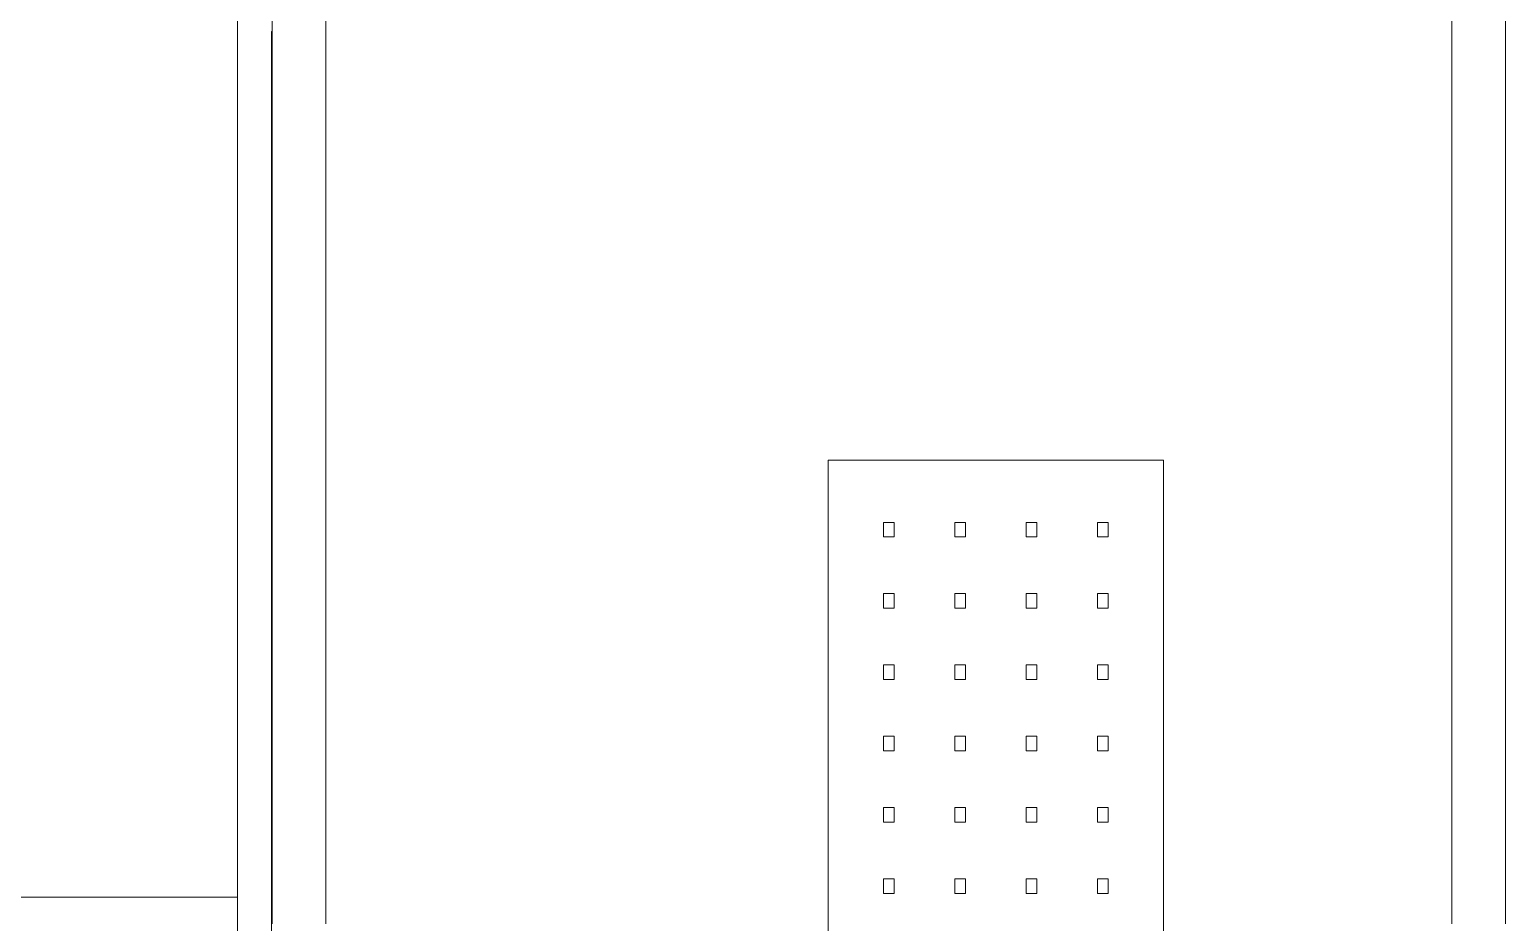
# Model space of a CAD drawing. Header units: millimetres. Extents: x 0 to 3780, y 0 to 2673.
# Drawn here: x 491.41 to 532.78, y 1048.28 to 1073.32 of the extents above; entities that cross this region are included whole.
import ezdxf

# ---------------------------------------------------------------- set-up
doc = ezdxf.new("R2010")
doc.units = ezdxf.units.MM
doc.layers.add('AM_0', color=7, linetype='Continuous', lineweight=5)
doc.layers.add('EPLAN578', color=7, linetype='Continuous', lineweight=5)

# ---------------------------------------------------------------- blocks, each defined once
blk = doc.blocks.new('5_45185')
at = {"layer": 'EPLAN578', "linetype": 'Continuous', "lineweight": 0, "ltscale": 4}
for p, q in [((34.585, 110.881), (34.585, 142.881)), ((33.085, 110.881), (33.085, 141.381)), ((0.008, 135.9), (0.019, 135.9)), ((0.008, 110.918), (0.008, 135.9))]:
    blk.add_line(p, q, dxfattribs=at)
for points in [[(0.019, 110.881), (0.019, 142.881), (1.519, 141.381)], [(1.519, 110.881), (1.519, 141.381), (33.085, 141.381)], [(0.008, 9.9), (0, 135.9), (0.008, 135.9)], [(0.011, 110.909), (0.002, 110.918), (0.019, 110.918)]]:
    blk.add_lwpolyline(points, dxfattribs=at)

msp = doc.modelspace()

# ---------------------------------------------------------------- linework, layer by layer
at = {"layer": 'AM_0'}
for p, q in [((497.234, 936.8), (497.234, 1082.08)), ((523.191, 1061.245), (513.791, 1061.245)), ((513.791, 1061.245), (513.791, 1023.345)), ((523.191, 1023.345), (523.191, 1061.245)), ((515.641, 1059.5), (515.341, 1059.5)), ((515.341, 1059.5), (515.341, 1059.09)), ((515.641, 1059.09), (515.641, 1059.5)), ((517.341, 1059.5), (517.341, 1059.09)), ((517.641, 1059.5), (517.341, 1059.5)), ((517.641, 1059.09), (517.641, 1059.5)), ((519.641, 1059.5), (519.341, 1059.5)), ((519.341, 1059.5), (519.341, 1059.09)), ((519.641, 1059.09), (519.641, 1059.5)), ((521.341, 1059.5), (521.341, 1059.09)), ((521.641, 1059.5), (521.341, 1059.5)), ((521.641, 1059.09), (521.641, 1059.5)), ((515.341, 1059.09), (515.641, 1059.09)), ((517.341, 1059.09), (517.641, 1059.09)), ((519.341, 1059.09), (519.641, 1059.09)), ((521.341, 1059.09), (521.641, 1059.09)), ((515.641, 1057.5), (515.341, 1057.5)), ((515.341, 1057.5), (515.341, 1057.09)), ((515.641, 1057.09), (515.641, 1057.5)), ((517.341, 1057.5), (517.341, 1057.09)), ((517.641, 1057.5), (517.341, 1057.5)), ((517.641, 1057.09), (517.641, 1057.5)), ((519.641, 1057.5), (519.341, 1057.5)), ((519.341, 1057.5), (519.341, 1057.09)), ((519.641, 1057.09), (519.641, 1057.5)), ((521.341, 1057.5), (521.341, 1057.09)), ((521.641, 1057.5), (521.341, 1057.5)), ((521.641, 1057.09), (521.641, 1057.5)), ((515.341, 1057.09), (515.641, 1057.09)), ((517.341, 1057.09), (517.641, 1057.09)), ((519.341, 1057.09), (519.641, 1057.09)), ((521.341, 1057.09), (521.641, 1057.09)), ((515.641, 1055.5), (515.341, 1055.5)), ((515.341, 1055.5), (515.341, 1055.09)), ((515.641, 1055.09), (515.641, 1055.5)), ((517.341, 1055.5), (517.341, 1055.09)), ((517.641, 1055.5), (517.341, 1055.5)), ((517.641, 1055.09), (517.641, 1055.5)), ((519.641, 1055.5), (519.341, 1055.5)), ((519.341, 1055.5), (519.341, 1055.09)), ((519.641, 1055.09), (519.641, 1055.5)), ((521.341, 1055.5), (521.341, 1055.09)), ((521.641, 1055.5), (521.341, 1055.5)), ((521.641, 1055.09), (521.641, 1055.5)), ((515.341, 1055.09), (515.641, 1055.09)), ((517.341, 1055.09), (517.641, 1055.09)), ((519.341, 1055.09), (519.641, 1055.09)), ((521.341, 1055.09), (521.641, 1055.09)), ((515.641, 1053.5), (515.341, 1053.5)), ((515.341, 1053.5), (515.341, 1053.09)), ((515.641, 1053.09), (515.641, 1053.5)), ((517.341, 1053.5), (517.341, 1053.09)), ((517.641, 1053.5), (517.341, 1053.5)), ((517.641, 1053.09), (517.641, 1053.5)), ((519.641, 1053.5), (519.341, 1053.5)), ((519.341, 1053.5), (519.341, 1053.09)), ((519.641, 1053.09), (519.641, 1053.5)), ((521.341, 1053.5), (521.341, 1053.09)), ((521.641, 1053.5), (521.341, 1053.5)), ((521.641, 1053.09), (521.641, 1053.5)), ((515.341, 1053.09), (515.641, 1053.09)), ((517.341, 1053.09), (517.641, 1053.09)), ((519.341, 1053.09), (519.641, 1053.09)), ((521.341, 1053.09), (521.641, 1053.09)), ((515.641, 1051.5), (515.341, 1051.5)), ((515.341, 1051.5), (515.341, 1051.09)), ((515.641, 1051.09), (515.641, 1051.5)), ((517.341, 1051.5), (517.341, 1051.09)), ((517.641, 1051.5), (517.341, 1051.5)), ((517.641, 1051.09), (517.641, 1051.5)), ((519.641, 1051.5), (519.341, 1051.5)), ((519.341, 1051.5), (519.341, 1051.09)), ((519.641, 1051.09), (519.641, 1051.5)), ((521.341, 1051.5), (521.341, 1051.09)), ((521.641, 1051.5), (521.341, 1051.5)), ((521.641, 1051.09), (521.641, 1051.5)), ((515.341, 1051.09), (515.641, 1051.09)), ((517.341, 1051.09), (517.641, 1051.09)), ((519.341, 1051.09), (519.641, 1051.09)), ((521.341, 1051.09), (521.641, 1051.09)), ((515.641, 1049.5), (515.341, 1049.5)), ((515.341, 1049.5), (515.341, 1049.09)), ((515.641, 1049.09), (515.641, 1049.5)), ((517.341, 1049.5), (517.341, 1049.09)), ((517.641, 1049.5), (517.341, 1049.5)), ((517.641, 1049.09), (517.641, 1049.5)), ((519.641, 1049.5), (519.341, 1049.5)), ((519.341, 1049.5), (519.341, 1049.09)), ((519.641, 1049.09), (519.641, 1049.5)), ((521.341, 1049.5), (521.341, 1049.09)), ((521.641, 1049.5), (521.341, 1049.5)), ((521.641, 1049.09), (521.641, 1049.5)), ((487.334, 1048.99), (497.234, 1048.99)), ((515.341, 1049.09), (515.641, 1049.09)), ((517.341, 1049.09), (517.641, 1049.09)), ((519.341, 1049.09), (519.641, 1049.09)), ((521.341, 1049.09), (521.641, 1049.09))]:
    msp.add_line(p, q, dxfattribs=at)

# ---------------------------------------------------------------- block references
msp.add_blockref('5_45185', (498.192, 937.361))

doc.saveas('drawing.dxf')
